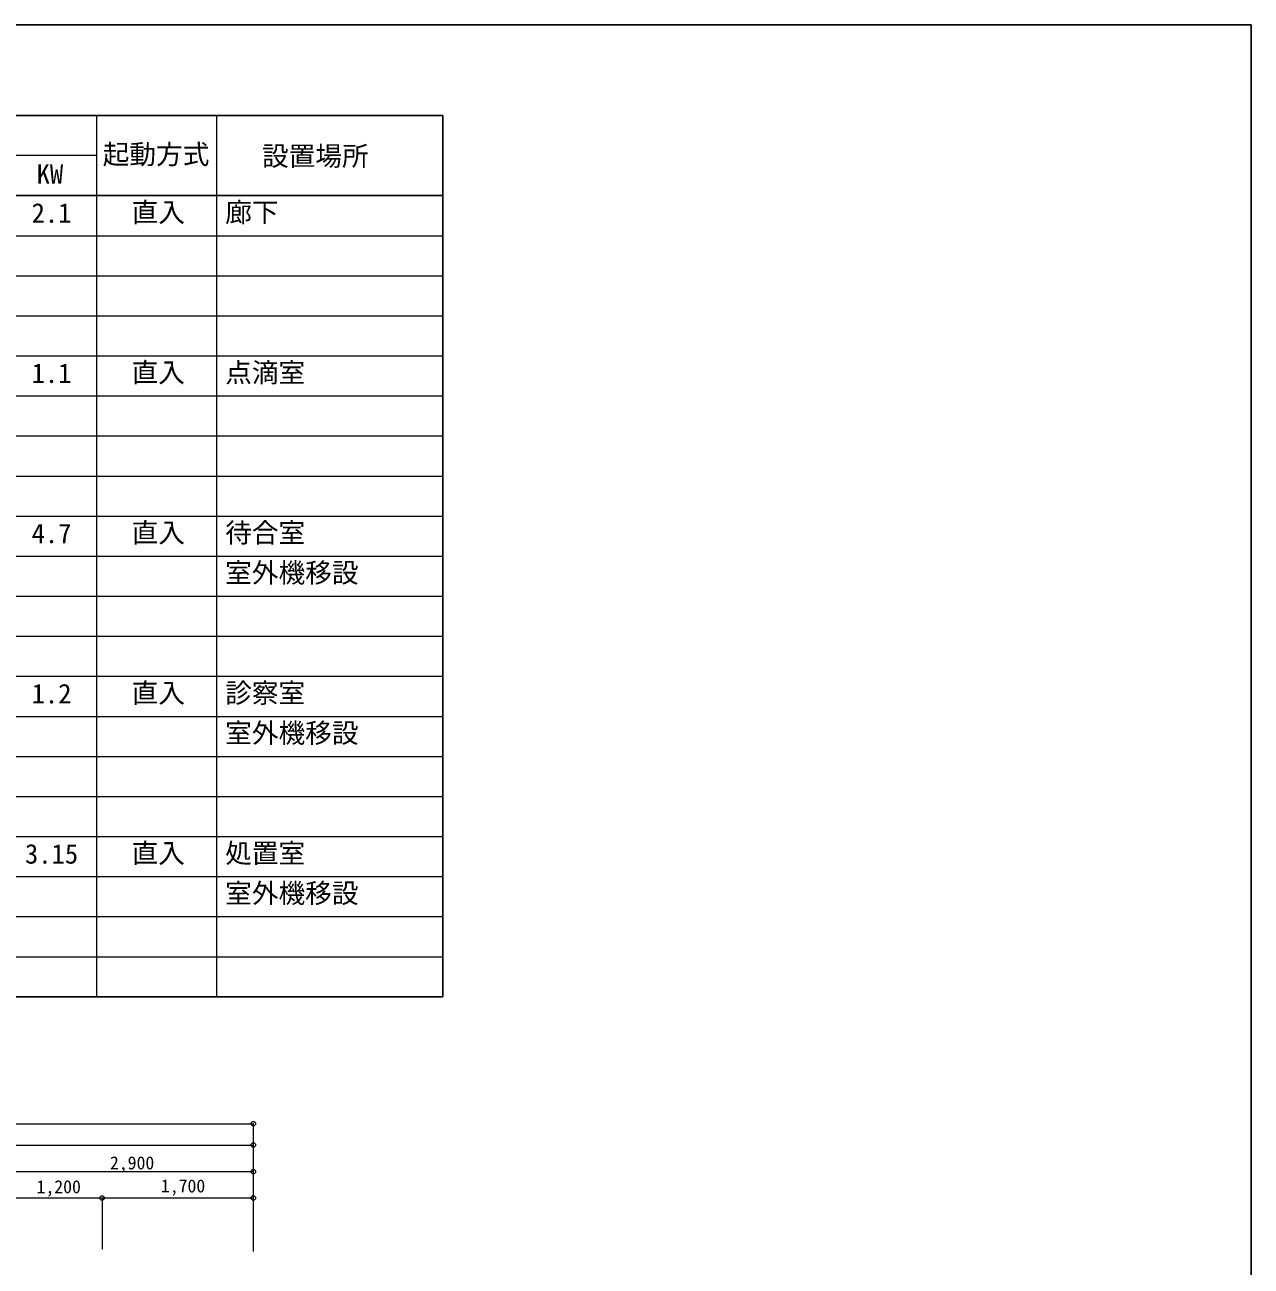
# Model space of a CAD drawing. Units: millimetres, scale not verified. Extents: x -19928 to 19928, y -13899 to 13899.
# Drawn here: x 6136 to 19928, y -60 to 13899 of the extents above; entities that cross this region are included whole.
import ezdxf
from ezdxf.enums import TextEntityAlignment as Align

# ---------------------------------------------------------------- set-up
doc = ezdxf.new("R2010")
doc.units = ezdxf.units.MM
doc.header["$LTSCALE"] = 100
doc.header["$PDMODE"] = 32
doc.header["$PDSIZE"] = 50
for name, color, linetype, lineweight in [('0-0_躯体', 4, 'Continuous', 9), ('0-9_引出線', 3, 'Continuous', 9), ('0-A_図面枠', 3, 'Continuous', 25)]:
    doc.layers.add(name, color=color, linetype=linetype, lineweight=lineweight)
doc.styles.add('ＭＳ ゴシック', font='')
doc.styles.get('ＭＳ ゴシック').set_extended_font_data('MS Gothic')

msp = doc.modelspace()

# ---------------------------------------------------------------- linework, layer by layer
at = {"layer": '0-0_躯体'}
for p, q in [((-4944.2, 1541.8), (8705.8, 1541.8)), ((8705.8, 1541.8), (8705.8, 1002.3)), ((8705.8, 1541.8), (8705.8, 104.4)), ((7005.8, 706), (5805.8, 706)), ((7005.8, 706), (7005.8, 130.6)), ((8705.8, 706), (7005.8, 706)), ((8705.8, 706), (8705.8, 130.6))]:
    msp.add_line(p, q, dxfattribs=at)
for points in [[(-4944.2, 1302), (-3744.2, 1302), (8705.8, 1302)], [(8705.8, 1002.3), (5805.8, 1002.3), (5805.8, 99.5)]]:
    msp.add_lwpolyline(points, dxfattribs=at)
for p in [(8705.8, 1541.8), (8705.8, 1302), (8705.8, 1002.3), (7005.8, 706), (8705.8, 706)]:
    msp.add_point(p, dxfattribs=at)
at = {"layer": '0-9_引出線', "lineweight": 25}
for p, q in [((-8335, 12879.3), (10837.9, 12879.3)), ((10837.9, 12879.3), (10837.9, 2969.4)), ((-8335, 11978.4), (10837.9, 11978.4)), ((-8335, 2969.4), (10837.9, 2969.4))]:
    msp.add_line(p, q, dxfattribs=at)
at = {"layer": '0-9_引出線', "color": 4}
for p, q in [((6940.8, 12879.3), (6940.8, 2969.4)), ((8291.6, 12879.3), (8291.6, 2969.4)), ((6940.8, 12428.9), (4255.5, 12428.9)), ((-8335, 11528), (10837.9, 11528)), ((-8335, 11077.5), (10837.9, 11077.5)), ((-8335, 10627.1), (10837.9, 10627.1)), ((-8335, 10176.6), (10837.9, 10176.6)), ((-8335, 9726.2), (10837.9, 9726.2)), ((-8335, 9275.7), (10837.9, 9275.7)), ((-8335, 8825.3), (10837.9, 8825.3)), ((-8335, 8374.8), (10837.9, 8374.8)), ((-8335, 7924.4), (10837.9, 7924.4)), ((-8335, 7473.9), (10837.9, 7473.9)), ((-8335, 7023.5), (10837.9, 7023.5)), ((-8335, 6573), (10837.9, 6573)), ((-8335, 6122.6), (10837.9, 6122.6)), ((-8335, 5672.1), (10837.9, 5672.1)), ((-8335, 5221.7), (10837.9, 5221.7)), ((-8335, 4771.2), (10837.9, 4771.2)), ((-8335, 4320.8), (10837.9, 4320.8)), ((-8335, 3870.3), (10837.9, 3870.3)), ((-8335, 3419.9), (10837.9, 3419.9))]:
    msp.add_line(p, q, dxfattribs=at)
at = {"layer": '0-A_図面枠', "color": 5}
for p, q in [((-19928.3, 13899.2), (19928.3, 13899.2)), ((19928.3, 13899.2), (19928.3, -13899.2))]:
    msp.add_line(p, q, dxfattribs=at)

# ---------------------------------------------------------------- texts
at = {"layer": '0-0_躯体', "style": 'ＭＳ ゴシック'}
for s, p in [('2,900', (7093.7, 984.2)), ('1,200', (6268.1, 715.6)), ('1,700', (7666.6, 724.6))]:
    msp.add_text(s, height=146.6, dxfattribs=at).set_placement(p, align=Align.BOTTOM_LEFT)
at = {"layer": '0-9_引出線', "style": 'ＭＳ ゴシック'}
for s, p in [('起動方式', (7012.2, 12266.9)), ('設置場所', (8803.9, 12248)), ('KW', (6268.8, 12045.2)), ('2.1', (6212.8, 11607.6)), ('直入', (7336.6, 11615.5)), ('廊下', (8389.8, 11615.5)), ('1.1', (6212.8, 9805.8)), ('直入', (7336.6, 9813.7)), ('点滴室', (8389.8, 9813.7)), ('4.7', (6212.8, 8004)), ('直入', (7336.6, 8011.9)), ('待合室', (8389.8, 8011.9)), ('室外機移設', (8389.8, 7561.5)), ('1.2', (6212.8, 6202.2)), ('直入', (7336.6, 6210.1)), ('診察室', (8389.8, 6210.1)), ('室外機移設', (8389.8, 5759.7)), ('3.15', (6137.8, 4400.4)), ('直入', (7336.6, 4408.3)), ('処置室', (8389.8, 4408.3)), ('室外機移設', (8389.8, 3957.9))]:
    msp.add_text(s, height=219.9, dxfattribs=at).set_placement(p, align=Align.BOTTOM_LEFT)

doc.saveas('drawing.dxf')
